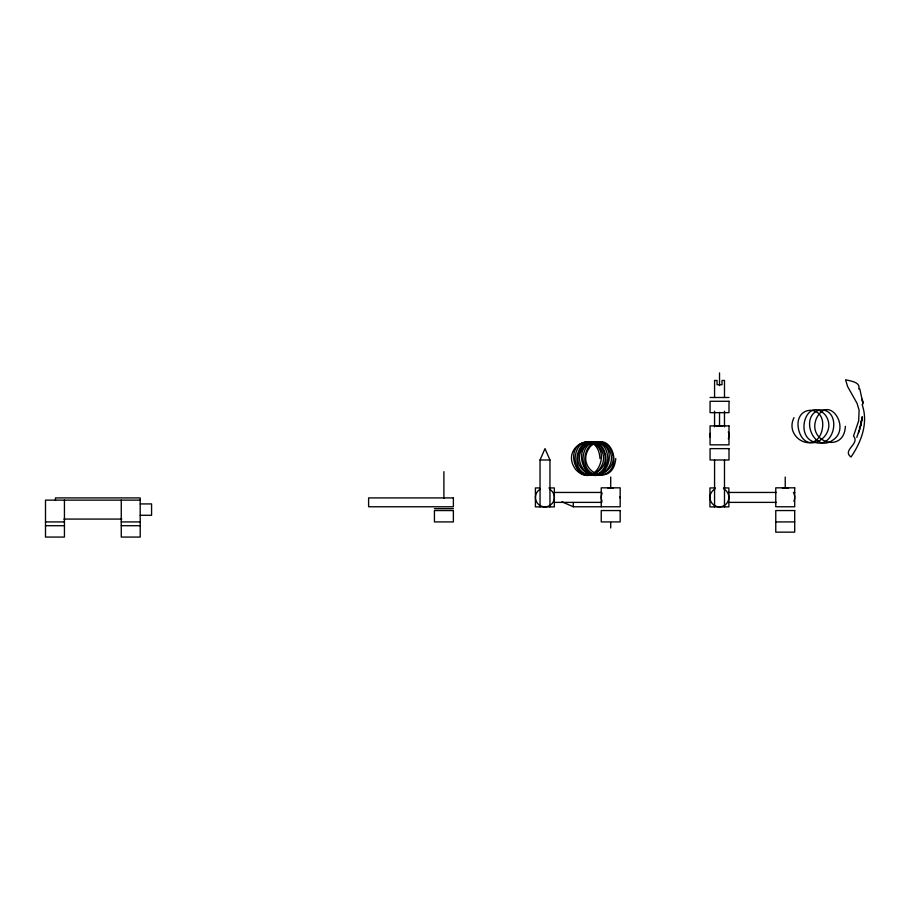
<?xml version="1.0" encoding="UTF-8"?>
<svg xmlns="http://www.w3.org/2000/svg" width="910" height="910" viewBox="0 0 910 910"><rect width="100%" height="100%" fill="white"/><g stroke="black" fill="none" stroke-linecap="round" stroke-linejoin="round"><path stroke-width="1.36" d="M615.774 458.492C612.851 490.717 572.128 469.287 590.442 446.389C612.248 426.904 625.716 474.133 599.36 475.122C572.265 473.917 587.485 425.755 608.87 447.072C626.478 469.822 584.618 489.819 582.957 458.492C585.414 425.789 625.42 448.425 606.299 470.595C584.982 490.103 568.875 443.955 595.413 441.85C622.667 444.216 604.82 491.184 583.924 469.901C566.247 447.31 605.73 426.574 607.869 458.492C604.945 490.717 564.223 469.287 582.536 446.389C604.342 426.904 617.81 474.133 591.455 475.122C564.359 473.917 579.579 425.755 600.964 447.072C618.572 469.822 576.724 489.819 575.052 458.492C577.509 425.789 617.515 448.425 598.393 470.595C577.077 490.103 560.97 443.955 587.507 441.85C614.762 444.216 596.914 491.184 576.019 469.901C558.342 447.31 597.824 426.574 599.963 458.492M845.367 426.346C844.15 453.931 806.772 442.362 816.327 418.668C828.623 393.291 851.498 428.007 832.991 439.985C813.779 454.352 798.525 415.301 820.103 409.853C842.58 409.068 835.062 450.382 813.938 441.987C793.782 435.435 807.534 395.27 825.393 415.108C839.418 434.673 806.487 457.275 798.866 430.658C792.007 404.313 827.895 403.016 822.105 429.952C816.293 455.353 783.635 438.245 794.009 417.622M856.788 437.38L860.746 425.732L862.27 416.723L861.031 423.65M861.611 421L862.236 417.633L860.348 425.345M860.746 425.732L861.531 421.99M858.517 432.967L859.893 428.815M859.347 428.098L860.064 426.255M858.756 388.968C860.894 381.995 850.099 380.96 845.561 379.788L847.665 386.648L857.015 403.266L859.108 410.126L858.653 420.909L853.5 436.061C860.428 443.864 841.648 450.143 851.021 457.025C860.928 442.51 868.083 424.151 862.748 406.554A36.468 35.581 59.9 0 0 862.123 404.575M540.039 506.881L540.039 459.994L544.999 448.63L549.958 459.994L549.958 506.881M710.062 397.499L729.001 397.499M540.039 459.994L549.958 459.994M539.471 487.942L535.41 487.942L535.41 506.881L554.349 506.881L554.349 487.942L548.946 487.942M715.351 487.942L709.948 487.942L709.948 506.881L728.887 506.881L728.887 487.942L723.473 487.942M553.78 492.447L601.817 492.447M728.307 492.447L776.344 492.447M793.372 492.447L794.703 492.447M140.208 500.136L45.5 500.136L45.5 537.071L64.439 537.071L64.439 500.136M553.78 502.377L601.817 502.377M728.307 502.377L776.344 502.377M140.208 503.924L151.572 503.924L151.572 515.288L140.208 515.288M561.936 501.808L573.3 506.768L620.176 506.768L620.176 487.828L601.237 487.828L601.237 506.768M434.434 508.656L453.373 508.656M63.871 519.075L121.826 519.075M45.5 521.919L64.439 521.919M121.257 521.919L140.208 521.919M775.764 521.919L794.703 521.919M45.5 525.707L64.439 525.707M121.257 525.707L140.208 525.707M859.802 388.877L862.839 402.959L862.248 399.217M862.384 400.127L863.033 403.892M785.239 477.033L785.239 488.374M724.485 397.499L724.485 380.448L722.005 380.448L722.005 384.714L717.046 384.714L717.046 380.448L714.566 380.448L714.566 397.499M724.485 411.229L724.485 426.847M724.485 459.994L724.485 506.881M719.526 372.929L719.526 385.624M719.526 412.412L719.526 426.324M714.566 411.229L714.566 426.847M714.566 459.994L714.566 506.881M610.712 477.033L610.712 488.374M610.712 522.465L610.712 527.982M573.3 502.513L573.3 506.768M443.898 471.664L443.898 498.339M121.257 500.136L121.257 537.071L140.208 537.071L140.197 497.918L55.442 497.918L55.442 500.454M728.33 431.886A9.475 9.475 0 0 1 728.33 438.859M710.278 437.391A9.475 9.475 0 0 1 710.278 433.365M716.864 426.289A9.475 9.475 0 0 1 722.199 426.289M602.09 501.228A9.475 9.475 0 0 1 602.09 493.368M608.039 488.215A9.475 9.475 0 0 1 613.374 488.215M620.154 496.621A9.475 9.475 0 0 1 620.154 497.975M549.424 489.102A9.475 9.475 0 0 1 552.188 503.446A9.475 9.475 0 0 1 537.582 503.446A9.475 9.475 0 0 1 540.347 489.102M723.951 489.102A9.475 9.475 0 0 1 726.715 503.446A9.475 9.475 0 0 1 712.109 503.446A9.475 9.475 0 0 1 714.873 489.102M793.85 493.368A9.475 9.475 0 0 1 793.85 501.228M782.407 488.26A9.475 9.475 0 0 1 788.071 488.26M729.001 401.287L710.062 401.287L710.062 412.651L729.001 412.651L729.001 401.287M729.001 425.903L710.062 425.903L710.062 444.842L729.001 444.842L729.001 425.903M729.001 448.63L710.062 448.63L710.062 459.994L729.001 459.994L729.001 448.63M794.703 487.828L775.764 487.828L775.764 506.768L794.703 506.768L794.703 487.828M453.373 497.918L368.607 497.918L368.607 506.768L453.373 506.768L453.373 497.918M453.373 510.555L434.434 510.555L434.434 521.919L453.373 521.919L453.373 510.555M620.176 510.555L601.237 510.555L601.237 521.919L620.176 521.919L620.176 510.555M794.703 510.555L775.764 510.555L775.764 532.157L794.703 532.157L794.703 510.555"/></g></svg>
